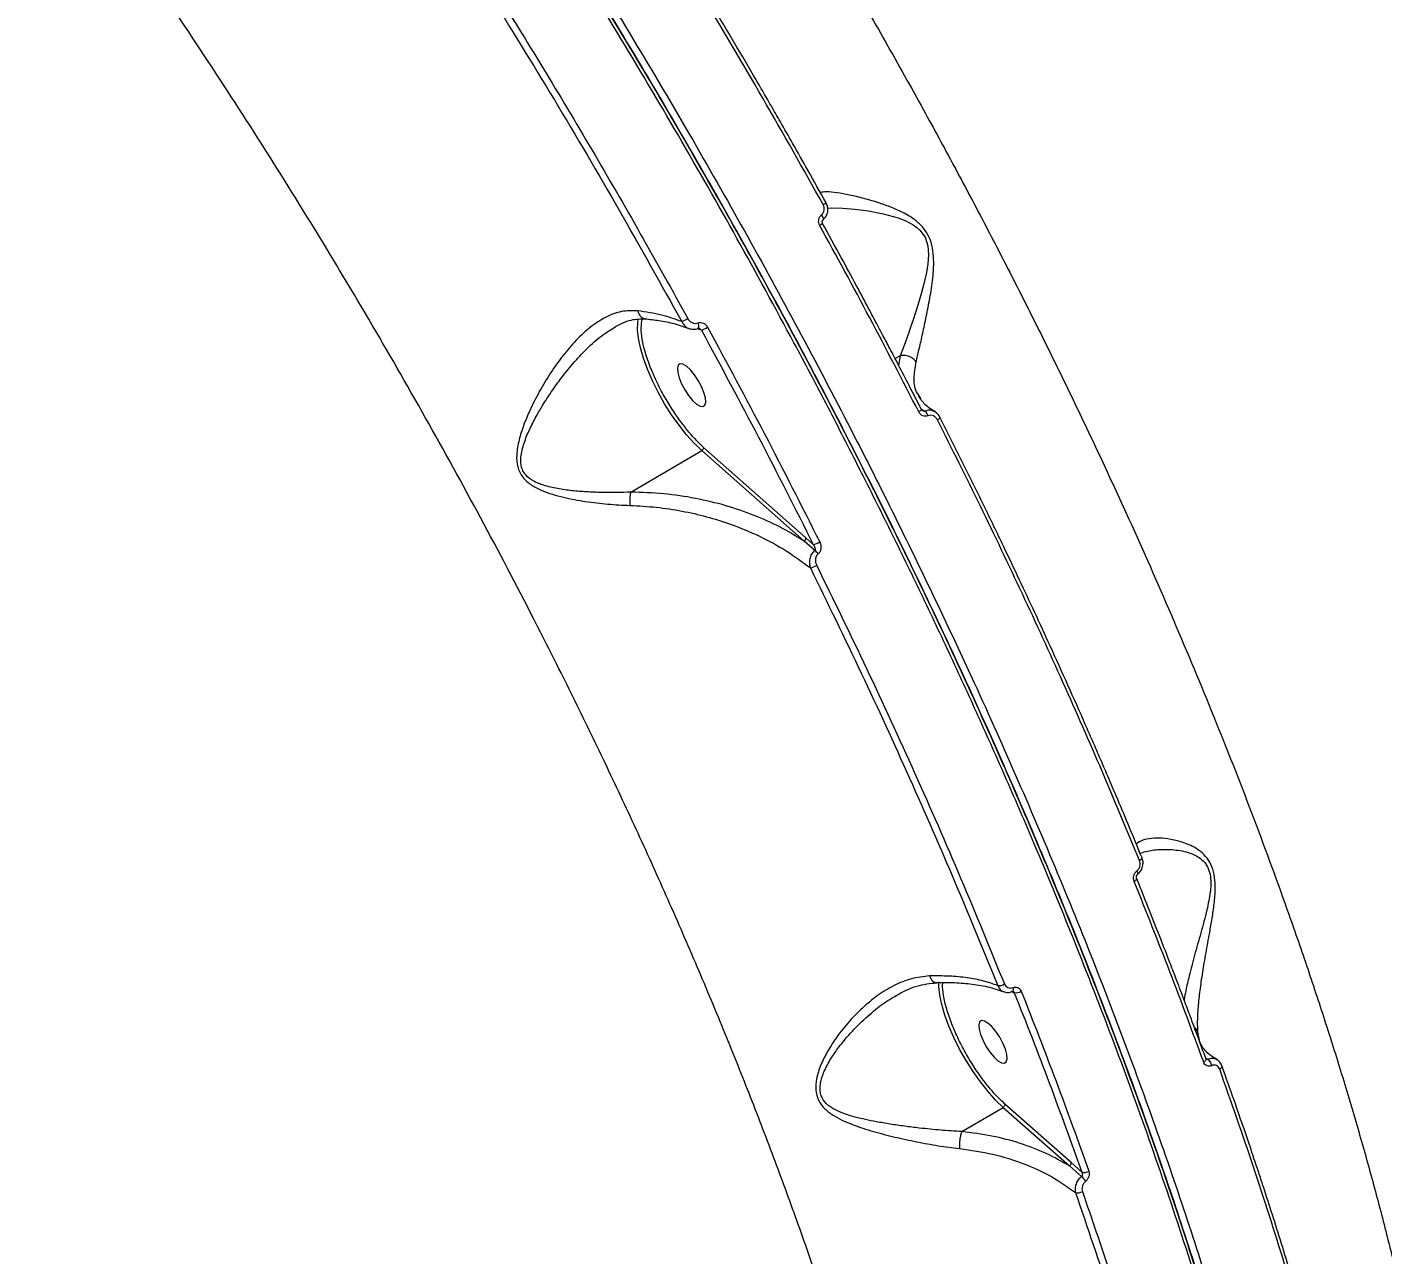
# Model space of a CAD drawing. Header units: millimetres. Extents: x -5609 to 5139, y -3980 to 3221.
# Drawn here: x 2889.9 to 3141.1, y -296.4 to -68.9 of the extents above; entities that cross this region are included whole.
import ezdxf

# ---------------------------------------------------------------- set-up
doc = ezdxf.new("R2010")
doc.units = ezdxf.units.MM
doc.layers.add('DIKOM_ОБЪЕКТ', color=7, linetype='Continuous')
doc.layers.add('DIKOM_РАЗМЕР_ОБЪЕКТА', color=7, linetype='Continuous')
doc.styles.add('style1', font='arial.ttf', dxfattribs={"width": 0.8})
doc.dimstyles.new('1-50', dxfattribs={"dimtxt": 300, "dimasz": 200, "dimexe": 100, "dimexo": 0, "dimgap": 100, "dimtad": 1, "dimtxsty": 'style1', "dimcen": 200, "dimclrd": 7, "dimclre": 7, "dimclrt": 7, "dimadec": 1, "dimazin": 2, "dimtfac": 1, "dimtmove": 0, "dimatfit": 2, "dimfxl": 0, "dimlwd": 25, "dimlwe": 18, "dimarcsym": 0})

# ---------------------------------------------------------------- blocks, each defined once
blk = doc.blocks.new('A$Cc336a1e3')
at = {"color": 8, "linetype": 'Continuous', "lineweight": 15}
for p, q in [((5857.44, 1168.32), (5857.75, 1168.67)), ((5834.38, 1148.16), (5834.96, 1147.87)), ((5871.76, 1143.14), (5870.85, 1142.61)), ((5871.76, 1143.14), (5871.49, 1141.39)), ((5875.71, 1133.23), (5876.38, 1132.9)), ((5892.57, 1025.3), (5892.93, 1025.12)), ((5927.33, 1016.02), (5926.95, 1017.78)), ((5928.31, 1013.01), (5928.79, 1012.77))]:
    blk.add_line(p, q, dxfattribs=at)
at = {"color": 7, "linetype": 'Continuous', "lineweight": 15}
for p, q in [((5818.89, 1148.41), (5819.06, 1148.52)), ((5875.62, 1135.22), (5875.09, 1136.03)), ((5821.86, 1117.87), (5835.03, 1125.57)), ((5835.03, 1125.57), (5853.99, 1108.79)), ((5854.32, 1109.39), (5835.36, 1126.17)), ((5855.98, 1107.08), (5853.99, 1108.79)), ((5855.68, 1108.18), (5854.32, 1109.39)), ((5892.57, 1025.33), (5892.72, 1025.34)), ((5870.94, 1024.49), (5871.19, 1024.63)), ((5928.5, 1012.76), (5928.45, 1012.83)), ((5883.19, 999.38), (5890.87, 1003.87)), ((5890.87, 1003.87), (5903.13, 993.02)), ((5903.46, 993.62), (5891.2, 1004.47)), ((5905.39, 991.08), (5903.13, 993.02)), ((5905.43, 991.86), (5903.46, 993.62))]:
    blk.add_line(p, q, dxfattribs=at)
at = {"color": 8, "linetype": 'Continuous', "lineweight": 15, "flags": 128}
for points in [[(5857.52, 1171.15), (5857.66, 1171.23), (5857.79, 1171.31), (5857.9, 1171.38), (5857.98, 1171.44), (5858.04, 1171.48), (5858.06, 1171.51), (5858.06, 1171.52), (5858.05, 1171.52)], [(5858.31, 1170.5), (5859.05, 1170.54), (5861.08, 1170.49), (5863.39, 1170.3), (5865.92, 1169.97), (5868.61, 1169.46), (5871.4, 1168.69), (5872.82, 1168.14), (5874.19, 1167.42), (5874.86, 1166.94), (5875.44, 1166.42), (5876.4, 1165.1), (5876.92, 1163.51), (5877.06, 1161.84), (5876.94, 1160.18), (5876.68, 1158.55), (5876.2, 1156.49), (5875.69, 1154.59), (5875.06, 1152.53), (5874.61, 1151.14), (5874.17, 1149.81), (5873.71, 1148.45), (5873.3, 1147.29), (5872.5, 1145.06), (5871.77, 1143.15), (5871.77, 1143.15)], [(5835.03, 1125.57), (5833.63, 1126.93), (5832.22, 1128.51), (5830.81, 1130.28), (5829.45, 1132.21), (5828.15, 1134.26), (5826.96, 1136.37), (5825.89, 1138.51), (5824.97, 1140.63), (5824.22, 1142.67), (5823.65, 1144.61), (5823.28, 1146.38), (5823.12, 1147.97), (5823.16, 1149.33), (5823.27, 1149.93)], [(5834.3, 1149.23), (5834.38, 1149), (5834.43, 1148.78), (5834.45, 1148.58), (5834.44, 1148.42), (5834.41, 1148.29), (5834.35, 1148.21), (5834.31, 1148.2)], [(5875.22, 1132.76), (5875.37, 1132.86), (5875.5, 1132.94), (5875.61, 1133.02), (5875.68, 1133.09), (5875.73, 1133.15), (5875.74, 1133.19), (5875.72, 1133.2)], [(5916.13, 1049.6), (5916.28, 1049.69), (5916.4, 1049.79), (5916.49, 1049.88), (5916.56, 1049.98), (5916.59, 1050.06), (5916.59, 1050.13), (5916.56, 1050.19)], [(5915.15, 1045.74), (5915.29, 1045.83), (5915.42, 1045.93), (5915.51, 1046.03), (5915.58, 1046.13), (5915.61, 1046.21), (5915.6, 1046.29), (5915.6, 1046.29)], [(5890.87, 1003.87), (5889.47, 1005.22), (5888.06, 1006.8), (5886.65, 1008.58), (5885.29, 1010.51), (5883.99, 1012.55), (5882.8, 1014.67), (5881.73, 1016.81), (5880.81, 1018.92), (5880.06, 1020.97), (5879.49, 1022.9), (5879.12, 1024.68), (5878.96, 1026.27), (5878.96, 1027.1)], [(5928.02, 1012.23), (5928.17, 1012.33), (5928.29, 1012.43), (5928.38, 1012.54), (5928.44, 1012.64), (5928.47, 1012.74), (5928.45, 1012.83), (5928.43, 1012.87)]]:
    blk.add_lwpolyline(points, dxfattribs=at)
at = {"color": 7, "linetype": 'Continuous', "lineweight": 15, "flags": 128}
for points in [[(5831.03, 1141.65), (5830.67, 1141.39), (5830.52, 1140.84), (5830.58, 1140.04), (5830.84, 1139.04), (5831.3, 1137.94), (5831.9, 1136.81), (5832.6, 1135.76), (5833.34, 1134.87), (5834.07, 1134.2), (5834.72, 1133.82), (5835.25, 1133.75), (5835.6, 1134.01), (5835.76, 1134.56), (5835.7, 1135.36), (5835.43, 1136.36), (5834.98, 1137.46), (5834.38, 1138.59), (5833.68, 1139.64), (5832.93, 1140.53), (5832.2, 1141.2), (5831.55, 1141.58), (5831.03, 1141.65)], [(5892.66, 1026.06), (5892.7, 1025.88), (5892.71, 1025.72), (5892.7, 1025.58), (5892.68, 1025.46), (5892.63, 1025.38), (5892.57, 1025.33), (5892.49, 1025.32), (5892.39, 1025.35)], [(5886.87, 1019.94), (5886.51, 1019.69), (5886.36, 1019.14), (5886.42, 1018.33), (5886.68, 1017.34), (5887.14, 1016.23), (5887.74, 1015.11), (5888.44, 1014.06), (5889.18, 1013.16), (5889.91, 1012.5), (5890.56, 1012.12), (5891.09, 1012.05), (5891.44, 1012.3), (5891.6, 1012.85), (5891.54, 1013.66), (5891.27, 1014.65), (5890.82, 1015.76), (5890.22, 1016.88), (5889.52, 1017.93), (5888.77, 1018.83), (5888.04, 1019.49), (5887.39, 1019.87), (5886.87, 1019.94)]]:
    blk.add_lwpolyline(points, dxfattribs=at)
at = {"color": 8, "linetype": 'Continuous', "lineweight": 15}
blk.add_arc((5856.3, 1168.73), 1.52, 292.008, 317.0922, dxfattribs=at)
at = {"color": 7, "linetype": 'Continuous', "lineweight": 15}
for centre, radius, start, end in [((5828.07, 1157.26), 8.43, 292.6659, 301.1859), ((5832.37, 1154.55), 7.16, 291.2368, 301.5047), ((5875.33, 1131.56), 1.7, 15.5032, 51.8404), ((5853.69, 1109.35), 0.635, 298.0596, 3.5462), ((5855.07, 1111.46), 3.34, 280.4843, 302.7142), ((5854.24, 1104.86), 2.82, 33.4171, 51.9161), ((5854.49, 1107.19), 3.43, 281.1015, 302.2744), ((5890.07, 1028.29), 1.86, 262.9833, 303.1972), ((5893.23, 1026.86), 1.76, 260.2118, 303.8842), ((5927.76, 1011.35), 1.76, 8.0074, 53.8761), ((5902.83, 993.58), 0.635, 298.1059, 3.5322), ((5903.19, 988.56), 3.35, 28.3892, 48.9501), ((5905.88, 993.34), 1.55, 253.0341, 303.7817), ((5904.68, 989.61), 1.59, 254.8867, 303.0912)]:
    blk.add_arc(centre, radius, start, end, dxfattribs=at)
for points, knots in [([(5651.14, 1417.67), (5655.27, 1413.89), (5663.55, 1406.33), (5676.13, 1393.98), (5688.8, 1380.91), (5701.56, 1367.09), (5714.06, 1352.89), (5726.29, 1338.39), (5738.21, 1323.68), (5747.98, 1311.13), (5755.62, 1301.04), (5761.16, 1293.59), (5766.68, 1286.04), (5772.18, 1278.38), (5779.66, 1267.77), (5789.14, 1253.97), (5800.53, 1236.74), (5811.85, 1218.96), (5823.07, 1200.67), (5833.88, 1182.32), (5844.27, 1163.98), (5854.22, 1145.71), (5861.75, 1131.31), (5867.04, 1120.9), (5870.21, 1114.56), (5873.34, 1108.2), (5876.44, 1101.81), (5879.51, 1095.4), (5882.53, 1088.98), (5887.32, 1078.63), (5893.72, 1064.32), (5901.48, 1046.1), (5908.85, 1027.82), (5915.78, 1009.54), (5922.1, 991.74), (5927.81, 974.45), (5932.91, 957.72), (5936.56, 944.58), (5939.07, 934.89), (5940.64, 928.51), (5942.13, 922.18), (5943.53, 915.91), (5944.84, 909.68), (5946.68, 900.4), (5948.8, 888.27), (5950.82, 873.63), (5952.21, 859.57), (5952.95, 846.13), (5953.04, 833.36), (5952.45, 821.3), (5951.18, 809.99), (5949.22, 799.51), (5946.62, 789.79), (5944.31, 784.09), (5943.15, 781.23)], [0, 0, 0, 0, 0.024819, 0.049681, 0.074585, 0.099531, 0.12452, 0.147882, 0.17128, 0.194715, 0.205777, 0.216847, 0.227925, 0.239011, 0.250105, 0.273561, 0.297359, 0.321499, 0.345981, 0.370806, 0.394284, 0.418061, 0.442135, 0.45031, 0.458518, 0.466761, 0.475037, 0.483347, 0.49169, 0.500068, 0.523695, 0.547624, 0.571855, 0.596389, 0.621225, 0.644678, 0.668395, 0.692375, 0.701869, 0.711403, 0.720978, 0.730593, 0.740249, 0.749946, 0.774408, 0.798991, 0.823695, 0.848519, 0.873464, 0.898529, 0.923716, 0.949023, 0.974451, 1, 1, 1, 1]), ([(5736.74, 1386.37), (5740.01, 1382.78), (5746.55, 1375.6), (5756.36, 1364.27), (5766.14, 1352.59), (5775.88, 1340.52), (5784.99, 1328.83), (5793.49, 1317.59), (5801.38, 1306.86), (5809.27, 1295.84), (5817.14, 1284.52), (5825, 1272.93), (5832.67, 1261.28), (5840.18, 1249.58), (5847.5, 1237.85), (5854.78, 1225.88), (5861.99, 1213.69), (5869.12, 1201.28), (5875.71, 1189.48), (5881.77, 1178.33), (5887.33, 1167.85), (5892.8, 1157.25), (5898.19, 1146.55), (5903.48, 1135.75), (5908.65, 1124.87), (5914.75, 1111.69), (5921.62, 1096.18), (5929.09, 1078.39), (5936.16, 1060.56), (5941.81, 1045.32), (5946.25, 1032.66), (5949.63, 1022.54), (5952.85, 1012.48), (5955.87, 1002.47), (5958.7, 992.55), (5961.33, 982.71), (5964.01, 971.98), (5966.62, 960.42), (5969.07, 948.15), (5971.1, 936.17), (5972.72, 924.52), (5973.99, 912.44), (5974.78, 900.08), (5974.93, 887.65), (5974.45, 875.89), (5973.55, 868.73), (5973.1, 865.15)], [0, 0, 0, 0, 0.025201, 0.050426, 0.075478, 0.100439, 0.125533, 0.145965, 0.166556, 0.187307, 0.208217, 0.229287, 0.250515, 0.270801, 0.291287, 0.311973, 0.332861, 0.35395, 0.375239, 0.39266, 0.410236, 0.427968, 0.445856, 0.463899, 0.482097, 0.500451, 0.530196, 0.560356, 0.590931, 0.62192, 0.639817, 0.657849, 0.676016, 0.69432, 0.712759, 0.731334, 0.750044, 0.774713, 0.799566, 0.824602, 0.849822, 0.875227, 0.906171, 0.937281, 0.968557, 1, 1, 1, 1]), ([(5918.53, 752.97), (5919.25, 753.41), (5920.57, 754.21), (5922.29, 755.43), (5923.64, 756.45), (5924.74, 757.32), (5926.66, 758.92), (5929.23, 761.32), (5932.32, 764.78), (5935.8, 769.35), (5939.57, 775.52), (5943.22, 783.47), (5946.14, 792.01), (5948.41, 801.02), (5950.1, 810.75), (5951.23, 821.19), (5951.79, 832.32), (5951.78, 844.11), (5951.19, 856.53), (5950.03, 869.56), (5948.3, 883.16), (5946.02, 897.29), (5943.17, 911.94), (5939.77, 927.05), (5935.83, 942.61), (5931.35, 958.59), (5926.34, 974.93), (5920.83, 991.59), (5914.82, 1008.54), (5908.32, 1025.73), (5901.36, 1043.13), (5893.93, 1060.72), (5886.07, 1078.44), (5877.79, 1096.24), (5869.11, 1114.09), (5860.06, 1131.93), (5850.66, 1149.73), (5840.91, 1167.45), (5830.85, 1185.06), (5820.5, 1202.52), (5809.88, 1219.77), (5799.27, 1236.4), (5788.7, 1252.38), (5778.22, 1267.71), (5769.57, 1279.92), (5762.88, 1289.15), (5758.32, 1295.33), (5754.76, 1300.11), (5751.98, 1303.78), (5749.69, 1306.81), (5746.83, 1310.54), (5743.42, 1314.95), (5739.43, 1320.04), (5736.59, 1323.62), (5735.07, 1325.52)], [0, 0, 0, 0, 0.008284, 0.015266, 0.020951, 0.025593, 0.030082, 0.04711, 0.062155, 0.0772, 0.10406, 0.130953, 0.155407, 0.179821, 0.204233, 0.228644, 0.253053, 0.277462, 0.301906, 0.326348, 0.350755, 0.37516, 0.399564, 0.423969, 0.448373, 0.472813, 0.497251, 0.521655, 0.546057, 0.570459, 0.59486, 0.619263, 0.643705, 0.668139, 0.69254, 0.716942, 0.741343, 0.765744, 0.790146, 0.814589, 0.83902, 0.863422, 0.886197, 0.908971, 0.931747, 0.941768, 0.951637, 0.960636, 0.964312, 0.96912, 0.975093, 0.98224, 0.990552, 1, 1, 1, 1]), ([(5857.52, 1171.15), (5853.81, 1177.74), (5846.46, 1190.84), (5835.04, 1210.12), (5823.51, 1228.9), (5815.65, 1241.08), (5811.75, 1247.13)], [0, 0, 0, 0, 0.255517, 0.507355, 0.755516, 1, 1, 1, 1]), ([(5858.05, 1171.5), (5856.93, 1173.51), (5854.88, 1177.18), (5852.06, 1182.18), (5849.78, 1186.17), (5847.91, 1189.42), (5846.25, 1192.3), (5843.84, 1196.44), (5840.61, 1201.93), (5836.76, 1208.39), (5833.09, 1214.46), (5829.72, 1219.97), (5826.97, 1224.42), (5824.64, 1228.15), (5822.44, 1231.65), (5819.63, 1236.08), (5816.2, 1241.44), (5813.69, 1245.31), (5812.34, 1247.39)], [0, 0, 0, 0, 0.077829, 0.142485, 0.194024, 0.233043, 0.269229, 0.306095, 0.39506, 0.484372, 0.560149, 0.634793, 0.702857, 0.737131, 0.783798, 0.843135, 0.915181, 1, 1, 1, 1]), ([(5859.26, 764.41), (5860.73, 765.69), (5863.67, 768.23), (5867.56, 772.86), (5871.05, 778.04), (5874.11, 783.82), (5876.51, 789.62), (5878.37, 795.25), (5879.8, 800.56), (5881, 806.14), (5881.97, 811.98), (5882.71, 818.07), (5883.22, 824.39), (5883.59, 832.83), (5883.56, 843.63), (5882.77, 857.12), (5881.28, 871.18), (5879.41, 883.69), (5877.5, 894.36), (5875.76, 903.01), (5873.83, 911.76), (5871.71, 920.62), (5869.4, 929.56), (5866.92, 938.59), (5864.03, 948.5), (5860.68, 959.31), (5856.81, 971.03), (5852.71, 982.81), (5848.38, 994.6), (5843.85, 1006.41), (5839.02, 1018.42), (5833.91, 1030.64), (5828.51, 1043.04), (5822.92, 1055.38), (5817.16, 1067.65), (5811.25, 1079.83), (5804.03, 1094.22), (5795.39, 1110.77), (5785.2, 1129.38), (5774.74, 1147.66), (5763.96, 1165.7), (5752.87, 1183.47), (5741.42, 1201.08), (5729.69, 1218.41), (5721.65, 1229.67), (5717.64, 1235.29)], [0, 0, 0, 0, 0.025182, 0.050257, 0.075225, 0.100087, 0.124843, 0.143028, 0.161119, 0.179116, 0.197019, 0.214827, 0.232542, 0.250163, 0.282871, 0.315161, 0.347035, 0.378492, 0.396282, 0.413936, 0.431454, 0.448835, 0.466081, 0.48319, 0.500164, 0.521591, 0.542805, 0.563807, 0.584596, 0.605174, 0.625539, 0.646847, 0.667953, 0.688858, 0.709563, 0.730066, 0.750369, 0.782153, 0.81358, 0.84465, 0.875361, 0.906467, 0.937368, 0.968702, 1, 1, 1, 1]), ([(5795.35, 1210.72), (5799.5, 1204.01), (5807.79, 1190.61), (5819.8, 1170.15), (5827.48, 1156.37), (5831.31, 1149.48)], [0, 0, 0, 0, 0.333513, 0.666491, 1, 1, 1, 1]), ([(5796.39, 1211.42), (5799.47, 1206.45), (5805.67, 1196.47), (5814.75, 1181.23), (5823.72, 1165.75), (5829.52, 1155.29), (5832.43, 1150.05)], [0, 0, 0, 0, 0.246884, 0.495845, 0.746884, 1, 1, 1, 1]), ([(5857.19, 1169.23), (5857.31, 1169.35), (5857.55, 1169.59), (5857.72, 1170.1), (5857.73, 1170.65), (5857.59, 1170.98), (5857.52, 1171.15)], [0, 0, 0, 0, 0.249924, 0.49975, 0.749798, 1, 1, 1, 1]), ([(5857.51, 1168.36), (5857.71, 1168.57), (5858.11, 1168.98), (5858.4, 1169.82), (5858.41, 1170.71), (5858.18, 1171.25), (5858.06, 1171.52)], [0, 0, 0, 0, 0.251859, 0.502326, 0.751675, 1, 1, 1, 1]), ([(5856.87, 1167.32), (5856.8, 1167.48), (5856.66, 1167.81), (5856.66, 1168.36), (5856.83, 1168.86), (5857.07, 1169.11), (5857.19, 1169.23)], [0, 0, 0, 0, 0.2502, 0.500242, 0.750084, 1, 1, 1, 1]), ([(5857.41, 1167.69), (5857.39, 1167.75), (5857.33, 1167.88), (5857.34, 1168.07), (5857.39, 1168.24), (5857.47, 1168.33), (5857.51, 1168.36)], [0, 0, 0, 0, 0.2583, 0.510788, 0.757845, 1, 1, 1, 1]), ([(5875.22, 1132.76), (5872.22, 1138.57), (5866.27, 1150.12), (5859.99, 1161.61), (5856.87, 1167.32)], [0, 0, 0, 0, 0.503198, 1, 1, 1, 1]), ([(5875.73, 1133.16), (5874.97, 1134.65), (5873.56, 1137.4), (5871.6, 1141.18), (5869.99, 1144.27), (5868.69, 1146.74), (5867.38, 1149.21), (5865.75, 1152.28), (5863.51, 1156.47), (5860.67, 1161.72), (5858.56, 1165.57), (5857.4, 1167.67)], [0, 0, 0, 0, 0.12907, 0.238335, 0.327828, 0.397564, 0.452494, 0.542852, 0.664199, 0.816561, 1, 1, 1, 1]), ([(5823.19, 1151.47), (5822.17, 1151.49), (5820.15, 1151.52), (5817.19, 1150.37), (5814.37, 1148.52), (5811.72, 1146.08), (5809.26, 1143.2), (5806.98, 1139.99), (5804.89, 1136.52), (5803.24, 1133.25), (5801.99, 1130.25), (5801.13, 1127.57), (5800.65, 1124.98), (5800.78, 1122.91), (5801.28, 1121.53), (5802.06, 1120.29), (5803.45, 1119.11), (5805.99, 1117.84), (5809.37, 1116.86), (5813.49, 1116.1), (5817.62, 1115.61), (5820.34, 1115.47), (5821.7, 1115.41)], [0, 0, 0, 0, 0.06168, 0.122983, 0.18427, 0.245618, 0.307294, 0.368848, 0.431091, 0.49348, 0.535166, 0.577313, 0.620152, 0.65275, 0.66925, 0.685667, 0.718292, 0.750372, 0.813673, 0.87599, 0.93791, 1, 1, 1, 1]), ([(5831.31, 1149.48), (5830.1, 1149.92), (5827.69, 1150.8), (5824.69, 1151.24), (5823.19, 1151.47)], [0, 0, 0, 0, 0.500497, 1, 1, 1, 1]), ([(5818.88, 1148.47), (5819.9, 1149), (5821.85, 1150), (5823.7, 1149.97), (5824.57, 1149.95)], [0, 0, 0, 0, 0.526502, 1, 1, 1, 1]), ([(5824.51, 1150), (5825.38, 1149.9), (5827.29, 1149.69), (5830.11, 1149.11), (5831.84, 1148.49), (5832.77, 1148.16)], [0, 0, 0, 0, 0.277788, 0.612763, 1, 1, 1, 1]), ([(5832.43, 1150.05), (5832.54, 1149.89), (5832.75, 1149.57), (5833.23, 1149.26), (5833.77, 1149.1), (5834.13, 1149.19), (5834.3, 1149.23)], [0, 0, 0, 0, 0.250684, 0.500791, 0.750538, 1, 1, 1, 1]), ([(5832.61, 1148.22), (5832.89, 1148.14), (5833.31, 1148.02), (5833.9, 1148.07), (5834.19, 1148.16), (5834.33, 1148.2)], [0, 0, 0, 0, 0.487936, 0.741449, 1, 1, 1, 1]), ([(5834.17, 1148.23), (5834.2, 1148.24), (5834.26, 1148.25), (5834.41, 1148.24), (5834.59, 1148.19), (5834.8, 1148.06), (5834.91, 1147.94), (5834.96, 1147.87)], [0, 0, 0, 0, 0.102031, 0.210423, 0.449931, 0.717317, 1, 1, 1, 1]), ([(5834.3, 1149.23), (5834.47, 1149.27), (5834.81, 1149.36), (5835.34, 1149.21), (5835.8, 1148.91), (5836.01, 1148.6), (5836.11, 1148.44)], [0, 0, 0, 0, 0.249408, 0.499168, 0.749262, 1, 1, 1, 1]), ([(5834.33, 1148.2), (5834.36, 1148.21), (5834.4, 1148.22), (5834.51, 1148.21), (5834.56, 1148.19), (5834.59, 1148.17)], [0, 0, 0, 0, 0.5141, 0.756097, 1, 1, 1, 1]), ([(5836.11, 1148.44), (5839.66, 1141.87), (5846.8, 1128.63), (5853.5, 1115.34), (5856.88, 1108.65)], [0, 0, 0, 0, 0.496961, 1, 1, 1, 1]), ([(5834.96, 1147.87), (5838.53, 1141.27), (5845.65, 1128.07), (5852.34, 1114.81), (5855.68, 1108.18)], [0, 0, 0, 0, 0.500001, 1, 1, 1, 1]), ([(5871.76, 1143.14), (5871.76, 1143.14), (5871.76, 1143.15), (5871.77, 1143.15), (5871.77, 1143.15)], [0, 0, 0, 0, 0.545249, 1, 1, 1, 1]), ([(5874.73, 1141.98), (5874.6, 1142.16), (5874.36, 1142.47), (5873.94, 1142.78), (5873.65, 1142.93), (5873.51, 1143), (5873.47, 1143.01), (5873.18, 1143.13), (5872.59, 1143.27), (5872.03, 1143.19), (5871.77, 1143.15)], [0, 0, 0, 0, 0.201944, 0.357962, 0.458634, 0.487036, 0.495727, 0.50073, 0.759966, 1, 1, 1, 1]), ([(5878.24, 1132.76), (5877.59, 1133.17), (5876.26, 1134.01), (5875.56, 1135.16), (5875.19, 1135.75)], [0, 0, 0, 0, 0.486537, 1, 1, 1, 1]), ([(5875.98, 1132.93), (5875.94, 1132.96), (5875.83, 1133.03), (5875.77, 1133.13), (5875.74, 1133.19)], [0, 0, 0, 0, 0.475155, 1, 1, 1, 1]), ([(5876.97, 1132.01), (5876.8, 1131.97), (5876.47, 1131.88), (5875.96, 1132.01), (5875.51, 1132.3), (5875.32, 1132.61), (5875.22, 1132.76)], [0, 0, 0, 0, 0.249547, 0.499353, 0.749413, 1, 1, 1, 1]), ([(5878.68, 1131.28), (5878.58, 1131.43), (5878.39, 1131.73), (5877.95, 1132.02), (5877.45, 1132.15), (5877.13, 1132.06), (5876.97, 1132.01)], [0, 0, 0, 0, 0.250569, 0.500587, 0.750376, 1, 1, 1, 1]), ([(5879.19, 1131.71), (5879.06, 1131.92), (5878.81, 1132.35), (5878.41, 1132.63), (5878.2, 1132.77)], [0, 0, 0, 0, 0.495666, 1, 1, 1, 1]), ([(5916.13, 1049.6), (5913.85, 1055.12), (5909.3, 1066.08), (5902.03, 1082.58), (5894.51, 1098.95), (5886.76, 1115.18), (5881.36, 1125.94), (5878.68, 1131.28)], [0, 0, 0, 0, 0.20493, 0.407396, 0.607396, 0.804931, 1, 1, 1, 1]), ([(5916.6, 1050.08), (5915.74, 1052.17), (5914.17, 1055.99), (5911.97, 1061.22), (5910.19, 1065.4), (5908.71, 1068.83), (5907.4, 1071.86), (5905.47, 1076.26), (5902.88, 1082.1), (5899.75, 1089.01), (5896.74, 1095.55), (5893.95, 1101.51), (5891.65, 1106.35), (5889.7, 1110.43), (5887.84, 1114.27), (5885.45, 1119.14), (5882.52, 1125.06), (5880.36, 1129.35), (5879.19, 1131.67)], [0, 0, 0, 0, 0.077814, 0.14245, 0.193965, 0.232962, 0.269149, 0.306016, 0.394981, 0.484288, 0.560062, 0.634693, 0.702745, 0.737052, 0.78376, 0.843142, 0.915239, 1, 1, 1, 1]), ([(5835.36, 1126.17), (5835.37, 1126.12), (5835.37, 1126.02), (5835.3, 1125.85), (5835.19, 1125.68), (5835.08, 1125.61), (5835.03, 1125.57)], [0, 0, 0, 0, 0.249968, 0.500048, 0.750058, 1, 1, 1, 1]), ([(5821.85, 1117.86), (5821.83, 1117.75), (5821.78, 1117.49), (5821.72, 1116.96), (5821.68, 1116.23), (5821.69, 1115.69), (5821.7, 1115.41)], [0, 0, 0, 0, 0.167945, 0.394334, 0.676335, 1, 1, 1, 1]), ([(5821.85, 1117.86), (5821.85, 1117.86), (5821.85, 1117.86), (5821.85, 1117.86), (5821.86, 1117.87), (5821.86, 1117.87)], [0, 0, 0, 0, 0.207349, 0.432517, 1, 1, 1, 1]), ([(5853.99, 1108.79), (5852.54, 1109.67), (5849.66, 1111.44), (5844.77, 1113.63), (5839.52, 1115.44), (5833.91, 1116.78), (5828.02, 1117.68), (5823.92, 1117.8), (5821.86, 1117.87)], [0, 0, 0, 0, 0.166388, 0.332378, 0.499386, 0.666376, 0.832765, 1, 1, 1, 1]), ([(5821.7, 1115.41), (5823.35, 1115.32), (5826.63, 1115.15), (5831.38, 1114.42), (5835.96, 1113.37), (5840.82, 1111.85), (5845.81, 1109.76), (5850.82, 1107.05), (5853.7, 1104.9), (5855.15, 1103.82)], [0, 0, 0, 0, 0.125169, 0.249619, 0.37416, 0.499783, 0.666409, 0.832529, 1, 1, 1, 1]), ([(5855.68, 1108.18), (5855.81, 1107.98), (5855.99, 1107.7), (5856.06, 1107.34), (5856.04, 1107.17), (5856, 1107.11), (5855.98, 1107.08)], [0, 0, 0, 0, 0.574636, 0.814901, 0.914276, 1, 1, 1, 1]), ([(5856.88, 1108.65), (5856.95, 1108.46), (5857.1, 1108.09), (5857.14, 1107.47), (5857.01, 1106.97), (5856.81, 1106.62), (5856.66, 1106.48), (5856.59, 1106.42)], [0, 0, 0, 0, 0.24923, 0.499091, 0.748747, 0.874232, 1, 1, 1, 1]), ([(5855.98, 1107.08), (5855.86, 1106.98), (5855.63, 1106.77), (5855.27, 1106.26), (5854.99, 1105.52), (5854.92, 1104.62), (5855.07, 1104.09), (5855.15, 1103.82)], [0, 0, 0, 0, 0.133334, 0.264948, 0.519034, 0.763107, 1, 1, 1, 1]), ([(5856.59, 1106.42), (5856.52, 1106.35), (5856.38, 1106.23), (5856.18, 1105.9), (5856.06, 1105.42), (5856.1, 1104.82), (5856.24, 1104.47), (5856.32, 1104.29)], [0, 0, 0, 0, 0.12574, 0.251305, 0.500981, 0.750925, 1, 1, 1, 1]), ([(5855.15, 1103.82), (5858.33, 1097.31), (5864.68, 1084.31), (5873.58, 1064.88), (5882.05, 1045.55), (5887.25, 1032.82), (5889.85, 1026.44)], [0, 0, 0, 0, 0.250353, 0.500002, 0.749652, 1, 1, 1, 1]), ([(5856.32, 1104.29), (5859.43, 1097.91), (5865.7, 1085.07), (5874.58, 1065.73), (5883.15, 1046.21), (5888.43, 1033.26), (5891.09, 1026.73)], [0, 0, 0, 0, 0.244484, 0.492644, 0.744483, 1, 1, 1, 1]), ([(5926.95, 1017.78), (5926.92, 1018.42), (5926.86, 1019.71), (5927.01, 1022.41), (5927.33, 1025.48), (5927.82, 1028.87), (5928.44, 1032.47), (5929.06, 1035.84), (5929.59, 1038.9), (5929.99, 1041.61), (5930.2, 1044.18), (5930.1, 1046.52), (5929.61, 1048.52), (5928.68, 1050.12), (5927.12, 1051.65), (5924.98, 1052.76), (5922.52, 1053.47), (5920.26, 1053.78), (5918.3, 1053.76), (5916.64, 1053.44), (5915.9, 1052.92), (5915.53, 1052.67)], [0, 0, 0, 0, 0.061146, 0.122566, 0.183723, 0.245545, 0.307383, 0.369359, 0.411223, 0.453533, 0.496267, 0.528591, 0.561323, 0.594081, 0.626505, 0.690215, 0.752988, 0.815414, 0.876974, 0.938459, 1, 1, 1, 1]), ([(5915.81, 1047.09), (5916.01, 1047.29), (5916.41, 1047.68), (5916.74, 1048.5), (5916.83, 1049.36), (5916.67, 1049.89), (5916.59, 1050.15)], [0, 0, 0, 0, 0.252634, 0.503357, 0.752114, 1, 1, 1, 1]), ([(5915.15, 1045.74), (5915.1, 1045.9), (5915, 1046.24), (5915.06, 1046.79), (5915.26, 1047.31), (5915.52, 1047.56), (5915.65, 1047.69)], [0, 0, 0, 0, 0.25053, 0.500781, 0.750842, 1, 1, 1, 1]), ([(5915.65, 1047.69), (5915.77, 1047.81), (5916.02, 1048.05), (5916.23, 1048.57), (5916.28, 1049.11), (5916.18, 1049.44), (5916.13, 1049.6)], [0, 0, 0, 0, 0.249878, 0.499714, 0.749707, 1, 1, 1, 1]), ([(5928.02, 1012.23), (5925.97, 1017.8), (5921.9, 1028.86), (5917.39, 1040.13), (5915.15, 1045.74)], [0, 0, 0, 0, 0.502926, 1, 1, 1, 1]), ([(5915.6, 1046.29), (5915.58, 1046.36), (5915.54, 1046.49), (5915.56, 1046.68), (5915.61, 1046.83), (5915.66, 1046.93), (5915.73, 1047.02), (5915.78, 1047.07), (5915.81, 1047.09)], [0, 0, 0, 0, 0.261071, 0.517984, 0.642957, 0.765037, 0.883489, 1, 1, 1, 1]), ([(5928.47, 1012.75), (5927.95, 1014.18), (5926.99, 1016.8), (5925.65, 1020.43), (5924.53, 1023.41), (5923.63, 1025.8), (5922.72, 1028.19), (5921.58, 1031.17), (5919.99, 1035.24), (5917.97, 1040.37), (5916.44, 1044.16), (5915.61, 1046.23)], [0, 0, 0, 0, 0.12907, 0.238335, 0.327828, 0.397565, 0.452493, 0.542853, 0.664198, 0.81656, 1, 1, 1, 1]), ([(5877.23, 1028.21), (5876.11, 1028.09), (5873.86, 1027.85), (5870.63, 1026.51), (5867.56, 1024.64), (5864.69, 1022.27), (5862.03, 1019.52), (5859.9, 1016.78), (5858.25, 1014.16), (5857.04, 1011.75), (5856.25, 1009.38), (5856.05, 1007.12), (5856.54, 1005.15), (5857.75, 1003.56), (5859.87, 1001.99), (5862.93, 1000.62), (5866.81, 999.37), (5870.79, 998.35), (5874.81, 997.47), (5878.85, 996.73), (5881.48, 996.39), (5882.79, 996.22)], [0, 0, 0, 0, 0.061318, 0.122896, 0.184258, 0.24633, 0.308246, 0.370433, 0.412487, 0.454888, 0.497647, 0.530163, 0.562923, 0.595543, 0.62778, 0.691077, 0.753743, 0.815776, 0.877156, 0.938718, 1, 1, 1, 1]), ([(5889.85, 1026.44), (5888.99, 1026.74), (5887.29, 1027.34), (5884.25, 1027.9), (5880.92, 1028.23), (5878.46, 1028.22), (5877.23, 1028.21)], [0, 0, 0, 0, 0.249416, 0.499086, 0.750586, 1, 1, 1, 1]), ([(5870.93, 1024.55), (5872.25, 1025.25), (5874.75, 1026.57), (5877.31, 1026.83), (5878.53, 1026.95)], [0, 0, 0, 0, 0.524094, 1, 1, 1, 1]), ([(5878.43, 1026.99), (5879.45, 1027), (5881.66, 1027.03), (5884.86, 1026.79), (5888.16, 1026.27), (5890.03, 1025.62), (5891.02, 1025.28)], [0, 0, 0, 0, 0.203755, 0.439954, 0.705398, 1, 1, 1, 1]), ([(5890.93, 1025.32), (5891.06, 1025.27), (5891.32, 1025.19), (5891.74, 1025.16), (5892.16, 1025.19), (5892.43, 1025.29), (5892.57, 1025.33)], [0, 0, 0, 0, 0.251165, 0.501729, 0.751775, 1, 1, 1, 1]), ([(5891.09, 1026.73), (5891.17, 1026.59), (5891.33, 1026.3), (5891.72, 1026.03), (5892.19, 1025.93), (5892.5, 1026.02), (5892.66, 1026.06)], [0, 0, 0, 0, 0.250349, 0.50031, 0.75022, 1, 1, 1, 1]), ([(5892.66, 1026.06), (5892.82, 1026.11), (5893.13, 1026.2), (5893.59, 1026.09), (5893.99, 1025.83), (5894.14, 1025.54), (5894.22, 1025.4)], [0, 0, 0, 0, 0.249714, 0.49962, 0.749582, 1, 1, 1, 1]), ([(5892.93, 1025.12), (5895.13, 1019.52), (5899.52, 1008.33), (5903.46, 997.35), (5905.43, 991.86)], [0, 0, 0, 0, 0.5, 1, 1, 1, 1]), ([(5894.22, 1025.4), (5896.4, 1019.82), (5900.8, 1008.59), (5904.75, 997.59), (5906.74, 992.05)], [0, 0, 0, 0, 0.496801, 1, 1, 1, 1]), ([(5930.54, 1012.65), (5929.76, 1013.15), (5928.22, 1014.14), (5927.63, 1015.37), (5927.33, 1015.99)], [0, 0, 0, 0, 0.501213, 1, 1, 1, 1]), ([(5931.41, 1011.55), (5931.3, 1011.79), (5931.09, 1012.26), (5930.67, 1012.55), (5930.46, 1012.69)], [0, 0, 0, 0, 0.496736, 1, 1, 1, 1]), ([(5929.5, 1011.59), (5929.34, 1011.55), (5929.04, 1011.46), (5928.6, 1011.56), (5928.22, 1011.81), (5928.09, 1012.09), (5928.02, 1012.23)], [0, 0, 0, 0, 0.249731, 0.499643, 0.749725, 1, 1, 1, 1]), ([(5930.98, 1010.95), (5930.91, 1011.09), (5930.77, 1011.37), (5930.4, 1011.63), (5929.96, 1011.73), (5929.65, 1011.64), (5929.5, 1011.59)], [0, 0, 0, 0, 0.250284, 0.500268, 0.750154, 1, 1, 1, 1]), ([(5952.79, 939.55), (5951.31, 945.35), (5948.35, 956.88), (5943.11, 974.71), (5937.4, 992.68), (5933.11, 1004.88), (5930.98, 1010.95)], [0, 0, 0, 0, 0.254489, 0.505986, 0.75449, 1, 1, 1, 1]), ([(5953.22, 940.12), (5952.77, 941.88), (5951.97, 945.11), (5950.81, 949.55), (5949.85, 953.13), (5949.05, 956.06), (5948.33, 958.66), (5947.27, 962.44), (5945.81, 967.49), (5944.01, 973.51), (5942.25, 979.24), (5940.59, 984.49), (5939.2, 988.77), (5938.01, 992.39), (5936.87, 995.81), (5935.39, 1000.17), (5933.55, 1005.48), (5932.17, 1009.37), (5931.42, 1011.47)], [0, 0, 0, 0, 0.077831, 0.142488, 0.194028, 0.233048, 0.269235, 0.306101, 0.395069, 0.484379, 0.560157, 0.6348, 0.702863, 0.737137, 0.783804, 0.843138, 0.915183, 1, 1, 1, 1]), ([(5891.2, 1004.47), (5891.21, 1004.42), (5891.21, 1004.32), (5891.14, 1004.14), (5891.03, 1003.98), (5890.92, 1003.91), (5890.87, 1003.87)], [0, 0, 0, 0, 0.250139, 0.500099, 0.750076, 1, 1, 1, 1]), ([(5883.19, 999.37), (5883.12, 999.16), (5882.96, 998.73), (5882.86, 998.15), (5882.82, 997.81), (5882.8, 997.65), (5882.77, 997.31), (5882.75, 996.79), (5882.78, 996.43), (5882.79, 996.22)], [0, 0, 0, 0, 0.240107, 0.499293, 0.504284, 0.541408, 0.642056, 0.798116, 1, 1, 1, 1]), ([(5883.19, 999.37), (5883.19, 999.37), (5883.19, 999.38), (5883.19, 999.38), (5883.19, 999.38)], [0, 0, 0, 0, 0.448024, 1, 1, 1, 1]), ([(5903.13, 993.02), (5901.73, 993.82), (5898.92, 995.43), (5894.06, 997.26), (5888.83, 998.67), (5885.07, 999.14), (5883.19, 999.38)], [0, 0, 0, 0, 0.248381, 0.498748, 0.749556, 1, 1, 1, 1]), ([(5882.79, 996.22), (5884.88, 995.92), (5889.06, 995.32), (5894.77, 993.51), (5899.97, 991.15), (5902.83, 989.1), (5904.26, 988.07)], [0, 0, 0, 0, 0.250401, 0.501397, 0.75065, 1, 1, 1, 1]), ([(5905.39, 991.08), (5905.17, 990.88), (5904.74, 990.48), (5904.33, 989.67), (5904.13, 988.82), (5904.22, 988.32), (5904.26, 988.07)], [0, 0, 0, 0, 0.252676, 0.503869, 0.752849, 1, 1, 1, 1]), ([(5905.43, 991.86), (5905.46, 991.79), (5905.52, 991.65), (5905.55, 991.43), (5905.52, 991.26), (5905.46, 991.14), (5905.41, 991.1), (5905.39, 991.08)], [0, 0, 0, 0, 0.27491, 0.536609, 0.777337, 0.89019, 1, 1, 1, 1]), ([(5906.14, 990.15), (5906.01, 990.03), (5905.75, 989.78), (5905.52, 989.28), (5905.43, 988.75), (5905.5, 988.43), (5905.54, 988.28)], [0, 0, 0, 0, 0.249861, 0.499699, 0.749691, 1, 1, 1, 1]), ([(5906.74, 992.05), (5906.78, 991.89), (5906.86, 991.57), (5906.77, 991.03), (5906.53, 990.52), (5906.27, 990.27), (5906.14, 990.15)], [0, 0, 0, 0, 0.250284, 0.500322, 0.750172, 1, 1, 1, 1]), ([(5904.26, 988.07), (5906.46, 981.64), (5910.86, 968.79), (5916.59, 950.05), (5921.72, 931.72), (5924.54, 919.96), (5925.95, 914.08)], [0, 0, 0, 0, 0.250163, 0.499729, 0.749471, 1, 1, 1, 1]), ([(5905.54, 988.28), (5907.27, 983.24), (5910.75, 973.11), (5915.49, 958.14), (5919.86, 943.26), (5923.86, 928.51), (5926.14, 918.93), (5927.29, 914.11)], [0, 0, 0, 0, 0.195069, 0.392603, 0.592603, 0.795069, 1, 1, 1, 1])]:
    blk.add_open_spline(points, degree=3, knots=knots, dxfattribs=at)
at = {"color": 8, "linetype": 'Continuous', "lineweight": 15}
for points, knots in [([(5919.48, 753.65), (5921.14, 754.71), (5924.9, 757.11), (5930.03, 762.04), (5934.87, 768.03), (5938.99, 774.76), (5942.45, 782.11), (5944.76, 788.56), (5946.25, 793.68), (5947.15, 797.16), (5947.96, 800.75), (5948.68, 804.44), (5949.31, 808.24), (5950.22, 814.66), (5951.09, 824.03), (5951.47, 836.84), (5951.13, 850.31), (5950.09, 864.38), (5948.44, 878.66), (5946.23, 893.04), (5943.54, 907.44), (5941.05, 918.93), (5939.08, 927.26), (5937.85, 932.3), (5936.56, 937.36), (5935.22, 942.44), (5933.83, 947.55), (5932.39, 952.67), (5929.62, 962.26), (5925.26, 976.44), (5918.9, 995.39), (5912, 1014.44), (5904.6, 1033.52), (5897.71, 1050.24), (5891.56, 1064.52), (5886.29, 1076.34), (5880.89, 1088.09), (5875.36, 1099.77), (5869.71, 1111.37), (5863.95, 1122.86), (5858.1, 1134.25), (5850.7, 1148.26), (5841.62, 1164.89), (5830.69, 1184.08), (5819.45, 1203.04), (5807.91, 1221.73), (5796.11, 1240.09), (5784.09, 1258.09), (5771.87, 1275.67), (5759.5, 1292.77), (5747.02, 1309.41), (5738.61, 1320.04), (5734.41, 1325.35)], [0, 0, 0, 0, 0.021129, 0.047823, 0.074389, 0.099069, 0.123638, 0.148094, 0.157673, 0.167234, 0.176778, 0.186304, 0.195814, 0.205306, 0.233231, 0.260835, 0.288119, 0.315082, 0.341726, 0.366304, 0.390603, 0.414623, 0.422649, 0.430644, 0.438607, 0.446538, 0.454437, 0.462305, 0.470141, 0.498255, 0.526006, 0.553395, 0.580422, 0.607086, 0.623568, 0.639909, 0.656108, 0.672165, 0.688081, 0.703855, 0.719488, 0.734979, 0.761683, 0.788342, 0.814956, 0.841526, 0.86805, 0.89453, 0.920965, 0.947355, 0.9737, 1, 1, 1, 1]), ([(5941.78, 781.55), (5942.92, 784.36), (5945.19, 789.96), (5947.76, 799.49), (5949.72, 809.78), (5951, 820.89), (5951.62, 832.81), (5951.58, 845.53), (5950.87, 859.03), (5949.5, 873.23), (5947.46, 888.07), (5944.78, 903.47), (5941.45, 919.44), (5937.49, 935.98), (5932.88, 953.06), (5927.64, 970.62), (5921.81, 988.54), (5915.41, 1006.76), (5908.47, 1025.23), (5900.97, 1043.96), (5892.92, 1062.95), (5884.34, 1082.13), (5875.28, 1101.41), (5865.77, 1120.68), (5855.86, 1139.89), (5845.56, 1159.03), (5834.85, 1178.09), (5823.76, 1197.03), (5812.34, 1215.77), (5800.67, 1234.19), (5788.77, 1252.22), (5776.68, 1269.87), (5764.37, 1287.13), (5751.87, 1303.94), (5742.07, 1316.73), (5736.42, 1323.69), (5735.03, 1325.41)], [0, 0, 0, 0, 0.030202, 0.060266, 0.090216, 0.120094, 0.149962, 0.179946, 0.21009, 0.240216, 0.27023, 0.300123, 0.329984, 0.359918, 0.389984, 0.420138, 0.45023, 0.48014, 0.510012, 0.539909, 0.569893, 0.600027, 0.630169, 0.660168, 0.69009, 0.719996, 0.749949, 0.780096, 0.810231, 0.840262, 0.870174, 0.900031, 0.929944, 0.959997, 0.990132, 1, 1, 1, 1]), ([(5874.73, 1141.98), (5874.9, 1142.7), (5875.26, 1144.14), (5875.88, 1146.9), (5876.54, 1149.97), (5877.22, 1153.37), (5877.82, 1157.03), (5878.09, 1160.35), (5877.84, 1163.15), (5877.2, 1165.26), (5875.98, 1167.08), (5874.28, 1168.57), (5872.28, 1169.74), (5870.12, 1170.68), (5867.68, 1171.55), (5865.06, 1172.32), (5862.37, 1172.96), (5860.04, 1173.37), (5858.15, 1173.58), (5857.35, 1173.46), (5856.98, 1173.4)], [0, 0, 0, 0, 0.065881, 0.131947, 0.198735, 0.265517, 0.333083, 0.401434, 0.435855, 0.47096, 0.506109, 0.540985, 0.586791, 0.632078, 0.676783, 0.743628, 0.810287, 0.876195, 0.942286, 1, 1, 1, 1]), ([(5857.19, 1169.23), (5857.26, 1169.12), (5857.38, 1168.96), (5857.47, 1168.76), (5857.53, 1168.62), (5857.54, 1168.5), (5857.55, 1168.41), (5857.52, 1168.39), (5857.5, 1168.38)], [0, 0, 0, 0, 0.285421, 0.439669, 0.597465, 0.755188, 0.909436, 1, 1, 1, 1]), ([(5823.19, 1151.47), (5823.19, 1151.46), (5823.21, 1151.36), (5823.31, 1151.05), (5823.53, 1150.63), (5823.86, 1150.28), (5824.19, 1150.08), (5824.42, 1149.99), (5824.56, 1150), (5824.57, 1150)], [0, 0, 0, 0, 0.01368, 0.11172, 0.390876, 0.603442, 0.781312, 0.980616, 1, 1, 1, 1]), ([(5821.85, 1117.86), (5820.98, 1117.83), (5819.18, 1117.77), (5816.43, 1117.79), (5813.69, 1117.9), (5810.97, 1118.12), (5808.32, 1118.48), (5806.23, 1118.95), (5804.78, 1119.46), (5803.61, 1120), (5802.56, 1120.76), (5801.86, 1121.83), (5801.56, 1122.74), (5801.47, 1123.7), (5801.59, 1125.24), (5802.17, 1127.29), (5803.23, 1129.78), (5804.43, 1132.08), (5805.82, 1134.44), (5807.32, 1136.72), (5809.23, 1139.35), (5811.44, 1142.07), (5814.07, 1144.82), (5816.55, 1147.02), (5818.2, 1148), (5818.89, 1148.41)], [0, 0, 0, 0, 0.047918, 0.09853, 0.149284, 0.19663, 0.246366, 0.294467, 0.313207, 0.330468, 0.365311, 0.382388, 0.399538, 0.417032, 0.434175, 0.483212, 0.531587, 0.581087, 0.623943, 0.680788, 0.730299, 0.803601, 0.87674, 0.949236, 1, 1, 1, 1]), ([(5835.36, 1126.17), (5834.97, 1126.54), (5834.14, 1127.32), (5832.79, 1128.8), (5831.33, 1130.63), (5829.78, 1132.82), (5828.22, 1135.34), (5826.76, 1138.1), (5825.49, 1140.97), (5824.52, 1143.75), (5823.94, 1146.26), (5823.73, 1148.39), (5823.91, 1149.42), (5823.99, 1149.91)], [0, 0, 0, 0, 0.064598, 0.136005, 0.214495, 0.300062, 0.392275, 0.490186, 0.592304, 0.69666, 0.801021, 0.903136, 1, 1, 1, 1]), ([(5831.31, 1149.48), (5831.47, 1149.23), (5831.77, 1148.73), (5832.27, 1148.32), (5832.57, 1148.25), (5832.6, 1148.25)], [0, 0, 0, 0, 0.47067, 0.943361, 1, 1, 1, 1]), ([(5875.09, 1136.03), (5875.06, 1136.06), (5874.51, 1136.9), (5874.23, 1138.87), (5874.56, 1140.94), (5874.73, 1141.98)], [0, 0, 0, 0, 0.020828, 0.51148, 1, 1, 1, 1]), ([(5876.38, 1132.9), (5876.35, 1132.89), (5876.29, 1132.87), (5876.16, 1132.87), (5876.06, 1132.9), (5876, 1132.93)], [0, 0, 0, 0, 0.235574, 0.480322, 1, 1, 1, 1]), ([(5878.68, 1132.39), (5878.67, 1132.4), (5878.5, 1132.64), (5877.99, 1132.91), (5877.19, 1133.12), (5876.65, 1132.97), (5876.38, 1132.9)], [0, 0, 0, 0, 0.014994, 0.340931, 0.669614, 1, 1, 1, 1]), ([(5878.68, 1131.28), (5878.77, 1131.34), (5878.97, 1131.46), (5879.14, 1131.61), (5879.21, 1131.69), (5879.19, 1131.7), (5879.18, 1131.71)], [0, 0, 0, 0, 0.305355, 0.633689, 0.962134, 1, 1, 1, 1]), ([(5916.14, 1050.89), (5916.21, 1050.93), (5916.65, 1051.13), (5917.2, 1051.26), (5917.66, 1051.36)], [0, 0, 0, 0, 0.16237, 1, 1, 1, 1]), ([(5917.66, 1051.36), (5918.05, 1051.43), (5918.82, 1051.58), (5920.11, 1051.68), (5921.47, 1051.69), (5922.91, 1051.58), (5924.38, 1051.33), (5925.74, 1050.93), (5926.94, 1050.35), (5927.94, 1049.6), (5928.77, 1048.51), (5929.26, 1047.07), (5929.36, 1045.73), (5929.32, 1044.63), (5929.21, 1043.51), (5928.97, 1042.1), (5928.41, 1039.54), (5927.47, 1036.14), (5926.31, 1032.05), (5925.38, 1028.5), (5924.74, 1025.75), (5924.48, 1024.38), (5924.38, 1023.82)], [0, 0, 0, 0, 0.048911, 0.098203, 0.147703, 0.197841, 0.246826, 0.295025, 0.331288, 0.366899, 0.401815, 0.4364, 0.471476, 0.488586, 0.507221, 0.543595, 0.58027, 0.677828, 0.777984, 0.875681, 0.949099, 1, 1, 1, 1]), ([(5915.65, 1047.69), (5915.69, 1047.61), (5915.78, 1047.44), (5915.84, 1047.24), (5915.84, 1047.13), (5915.81, 1047.11), (5915.8, 1047.1)], [0, 0, 0, 0, 0.295143, 0.606068, 0.91716, 1, 1, 1, 1]), ([(5877.23, 1028.21), (5877.35, 1027.96), (5877.52, 1027.56), (5877.86, 1027.22), (5878.17, 1027.01), (5878.4, 1027.02), (5878.52, 1027.02)], [0, 0, 0, 0, 0.35688, 0.54942, 0.746293, 1, 1, 1, 1]), ([(5891.2, 1004.47), (5890.81, 1004.84), (5889.97, 1005.62), (5888.61, 1007.12), (5887.14, 1008.96), (5885.58, 1011.17), (5884.03, 1013.7), (5882.56, 1016.48), (5881.3, 1019.34), (5880.34, 1022.13), (5879.79, 1024.61), (5879.58, 1026.24), (5879.67, 1026.89), (5879.69, 1026.99)], [0, 0, 0, 0, 0.070332, 0.148049, 0.233442, 0.326467, 0.426627, 0.53286, 0.643503, 0.756412, 0.869149, 0.979307, 1, 1, 1, 1]), ([(5889.85, 1026.44), (5889.97, 1026.21), (5890.22, 1025.74), (5890.65, 1025.38), (5890.91, 1025.33), (5890.92, 1025.33)], [0, 0, 0, 0, 0.489258, 0.977685, 1, 1, 1, 1]), ([(5892.72, 1025.34), (5892.77, 1025.32), (5892.86, 1025.27), (5892.91, 1025.17), (5892.93, 1025.12)], [0, 0, 0, 0, 0.47385, 1, 1, 1, 1]), ([(5883.19, 999.37), (5881.89, 999.45), (5879.3, 999.61), (5875.74, 999.98), (5872.62, 1000.36), (5869.94, 1000.75), (5866.87, 1001.27), (5863.45, 1002), (5860.42, 1002.98), (5858.36, 1004.22), (5857.4, 1005.33), (5857.01, 1006.41), (5856.91, 1007.28), (5856.98, 1008.18), (5857.29, 1009.6), (5858.1, 1011.49), (5859.43, 1013.67), (5861.24, 1016.14), (5863.57, 1018.78), (5866.45, 1021.42), (5868.91, 1023.36), (5870.45, 1024.22), (5870.94, 1024.49)], [0, 0, 0, 0, 0.073642, 0.147412, 0.198495, 0.248234, 0.298504, 0.373858, 0.447863, 0.483965, 0.518836, 0.536028, 0.553901, 0.571205, 0.589646, 0.638397, 0.688722, 0.736278, 0.814409, 0.891474, 0.965593, 1, 1, 1, 1]), ([(5926.95, 1017.78), (5926.83, 1018.05), (5926.67, 1018.41), (5926.36, 1018.66), (5926.28, 1018.73)], [0, 0, 0, 0, 0.751399, 1, 1, 1, 1]), ([(5928.79, 1012.77), (5928.74, 1012.75), (5928.65, 1012.72), (5928.54, 1012.73), (5928.5, 1012.76), (5928.5, 1012.76)], [0, 0, 0, 0, 0.480659, 0.962306, 1, 1, 1, 1]), ([(5930.93, 1012.3), (5930.92, 1012.31), (5930.79, 1012.55), (5930.31, 1012.8), (5929.58, 1012.99), (5929.05, 1012.84), (5928.79, 1012.77)], [0, 0, 0, 0, 0.018308, 0.345483, 0.672687, 1, 1, 1, 1]), ([(5930.98, 1010.95), (5931.07, 1011.01), (5931.26, 1011.14), (5931.41, 1011.35), (5931.45, 1011.5), (5931.41, 1011.55), (5931.41, 1011.55)], [0, 0, 0, 0, 0.31286, 0.649514, 0.986153, 1, 1, 1, 1])]:
    blk.add_open_spline(points, degree=3, knots=knots, dxfattribs=at)
blk = doc.blocks.new('*D3')
at = {"layer": 'Defpoints', "color": 0, "transparency": 16777216}
for p in [(3639.92, 380.08), (-2820.17, -123), (3639.92, -3311)]:
    blk.add_point(p, dxfattribs=at)
at = {"layer": 'DIKOM_РАЗМЕР_ОБЪЕКТА', "color": 7, "lineweight": 18, "transparency": 16777216}
for p, q in [((3639.92, 380.08), (3639.92, -3411)), ((-2820.17, -123), (-2820.17, -3411))]:
    blk.add_line(p, q, dxfattribs=at)
at = {"layer": 'DIKOM_РАЗМЕР_ОБЪЕКТА', "color": 7, "lineweight": 25, "transparency": 16777216}
blk.add_line((-2620.17, -3311), (3439.92, -3311), dxfattribs=at)
at = {"layer": 'DIKOM_РАЗМЕР_ОБЪЕКТА', "color": 7, "transparency": 16777216}
for points in [[(-2620.17, -3277.67), (-2620.17, -3344.33), (-2820.17, -3311)], [(3439.92, -3277.67), (3439.92, -3344.33), (3639.92, -3311)]]:
    blk.add_solid(points, dxfattribs=at)
at = {"layer": 'DIKOM_РАЗМЕР_ОБЪЕКТА', "color": 7, "transparency": 16777216, "insert": (300, -3057.83), "char_height": 300, "attachment_point": 5, "style": 'style1'}
blk.add_mtext('6450', dxfattribs=at)

msp = doc.modelspace()

# ---------------------------------------------------------------- linework, layer by layer
at = {"layer": 'DIKOM_РАЗМЕР_ОБЪЕКТА'}
msp.add_circle((2594.5, 436), 1052.678, dxfattribs=at)

# ---------------------------------------------------------------- block references
at = {"layer": 'DIKOM_ОБЪЕКТ'}
msp.add_blockref('A$Cc336a1e3', (-2820.166, -1272.903), dxfattribs=at)

# ---------------------------------------------------------------- dimensions: what is measured, and where the dimension line sits
at = {"layer": 'DIKOM_РАЗМЕР_ОБЪЕКТА'}
dim = msp.add_linear_dim(base=(3639.915, -3311), p1=(-2820.166, -123), p2=(3639.915, 380.085), text='6450', dimstyle='1-50', dxfattribs=at)
dim.commit()
dim.dimension.update_dxf_attribs({"geometry": '*D3', "text_midpoint": (300, -3311), "dimtype": 160})

doc.saveas('drawing.dxf')
